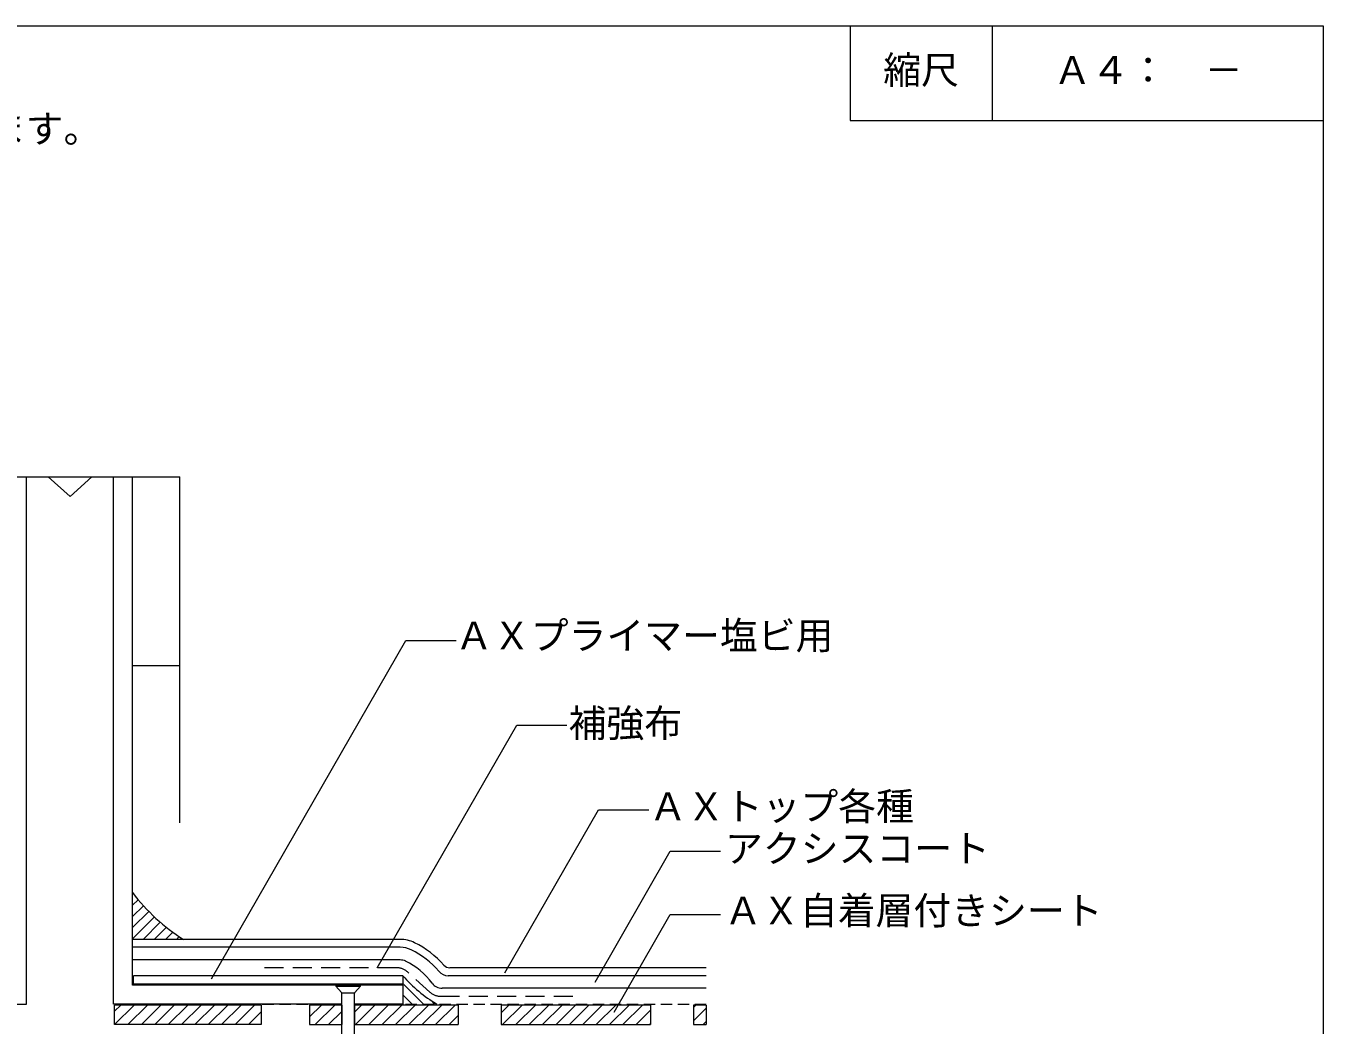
# Model space of a CAD drawing. Units: millimetres, scale not verified. Extents: x -405 to 405, y -283 to 276.
# Drawn here: x -6.4 to 405, y -40.8 to 276 of the extents above; entities that cross this region are included whole.
import ezdxf
from ezdxf.enums import TextEntityAlignment as Align

# ---------------------------------------------------------------- set-up
doc = ezdxf.new("R2010")
doc.units = ezdxf.units.MM
doc.header["$LTSCALE"] = 3
doc.linetypes.add('DASHED1', pattern=[1.8, 1.2, -0.6])
doc.linetypes.add('DASHED2', pattern=[3, 2, -1])
for name, color, linetype, lineweight in [('1-0_芯・寸法線', 7, 'Continuous', 9), ('1-2_ハッチング', 1, 'Continuous', 9), ('1-3_断熱材', 7, 'Continuous', 9), ('1-4_リベットルーフ', 3, 'Continuous', 9), ('1-5_ＦＬ鋼板・ディスク', 7, 'DASHED2', 9), ('1-6_アンカー類', 7, 'Continuous', 9), ('1-7_設備', 7, 'Continuous', 9), ('1-9_下地鋼板', 5, 'Continuous', 9), ('F-F', 7, 'Continuous', 9)]:
    doc.layers.add(name, color=color, linetype=linetype, lineweight=lineweight)
doc.layers.add('E-E', color=7, linetype='Continuous')
doc.styles.add('ＭＳ ゴシック', font='')
doc.styles.get('ＭＳ ゴシック').set_extended_font_data('MS Gothic')

msp = doc.modelspace()

# ---------------------------------------------------------------- linework, layer by layer
at = {"layer": '1-0_芯・寸法線'}
for p, q in [((52.384, -26.174), (114.088, 81.11)), ((114.088, 81.11), (130.042, 81.11)), ((104.982, -22.677), (149.238, 54.27)), ((149.238, 54.27), (165.191, 54.27)), ((145.499, -24.237), (175.219, 27.437)), ((175.219, 27.437), (191.173, 27.437)), ((174.142, -27.208), (197.929, 14.27)), ((197.929, 14.27), (213.882, 14.27)), ((180.106, -36.717), (197.929, -5.73)), ((197.929, -5.73), (213.882, -5.73))]:
    msp.add_line(p, q, dxfattribs=at)
at = {"layer": '1-2_ハッチング'}
for p, q in [((27.395, 0.674), (27.607, 0.887)), ((27.395, -2.861), (29.177, -1.079)), ((27.395, -6.397), (30.821, -2.971)), ((27.395, -9.932), (32.537, -4.79)), ((27.395, -13.468), (34.325, -6.537)), ((30.722, -13.677), (36.186, -8.212)), ((34.257, -13.677), (38.121, -9.813)), ((37.793, -13.677), (40.129, -11.34)), ((41.328, -13.677), (42.212, -12.793)), ((119.639, -34.177), (113.145, -27.682)), ((116.103, -34.177), (113.145, -31.218)), ((123.174, -34.177), (121.962, -32.964))]:
    msp.add_line(p, q, dxfattribs=at)
for centre, radius, start, end in [((76.045, 37.963), 60.998, 217.102, 237.841), ((146.3, 3.478), 43.822, 220.835, 239.234)]:
    msp.add_arc(centre, radius, start, end, dxfattribs=at)
at = {"layer": '1-3_断熱材', "linetype": 'DASHED1'}
for p, q in [((93.755, -34.277), (21.695, -34.277)), ((209.341, -34.277), (97.755, -34.277))]:
    msp.add_line(p, q, dxfattribs=at)
at = {"layer": '1-3_断熱材'}
for p, q in [((68.199, -34.477), (21.695, -34.477)), ((21.695, -36.443), (23.662, -34.477)), ((21.704, -40.677), (27.904, -34.477)), ((25.947, -40.677), (32.147, -34.477)), ((30.19, -40.677), (36.39, -34.477)), ((34.432, -40.677), (40.632, -34.477)), ((38.675, -40.677), (44.875, -34.477)), ((42.917, -40.677), (49.117, -34.477)), ((47.16, -40.677), (53.36, -34.477)), ((51.403, -40.677), (57.603, -34.477)), ((55.645, -40.677), (61.845, -34.477)), ((59.888, -40.677), (66.088, -34.477)), ((64.131, -40.677), (68.199, -36.608)), ((68.199, -34.477), (68.199, -40.677)), ((93.755, -34.477), (83.566, -34.477)), ((83.566, -34.477), (83.566, -40.677)), ((83.566, -38.212), (87.301, -34.477)), ((85.344, -40.677), (91.544, -34.477)), ((89.586, -40.677), (93.755, -36.508)), ((93.755, -34.477), (93.755, -40.677)), ((130.648, -34.477), (97.755, -34.477)), ((97.755, -34.477), (97.755, -40.677)), ((97.755, -36.75), (100.029, -34.477)), ((98.072, -40.677), (104.272, -34.477)), ((102.314, -40.677), (108.514, -34.477)), ((106.557, -40.677), (112.757, -34.477)), ((110.8, -40.677), (117, -34.477)), ((115.042, -40.677), (121.242, -34.477)), ((119.285, -40.677), (125.485, -34.477)), ((123.528, -40.677), (129.728, -34.477)), ((130.648, -34.477), (130.648, -40.677)), ((144.275, -34.477), (144.275, -40.677)), ((191.711, -34.477), (144.275, -34.477)), ((144.275, -36.9), (146.698, -34.477)), ((144.741, -40.677), (150.941, -34.477)), ((148.983, -40.677), (155.183, -34.477)), ((153.226, -40.677), (159.426, -34.477)), ((157.469, -40.677), (163.669, -34.477)), ((161.711, -40.677), (167.911, -34.477)), ((165.954, -40.677), (172.154, -34.477)), ((170.197, -40.677), (176.397, -34.477)), ((174.439, -40.677), (180.639, -34.477)), ((178.682, -40.677), (184.882, -34.477)), ((182.925, -40.677), (189.125, -34.477)), ((187.167, -40.677), (191.711, -36.133)), ((191.711, -34.477), (191.711, -40.677)), ((209.341, -34.477), (205.338, -34.477)), ((205.338, -34.477), (205.338, -40.677)), ((205.338, -35.234), (206.095, -34.477)), ((205.338, -39.476), (209.341, -35.473)), ((209.341, -34.477), (209.341, -40.677)), ((83.566, -40.677), (93.755, -40.677)), ((97.755, -40.677), (130.648, -40.677)), ((127.77, -40.677), (130.648, -37.799)), ((144.275, -40.677), (191.711, -40.677)), ((191.41, -40.677), (191.711, -40.376)), ((205.338, -40.677), (209.341, -40.677)), ((208.38, -40.677), (209.341, -39.716))]:
    msp.add_line(p, q, dxfattribs=at)
msp.add_lwpolyline([(68.199, -40.677), (21.695, -40.677), (21.695, -34.477)], dxfattribs=at)
at = {"layer": '1-4_リベットルーフ', "color": 7}
for p, q in [((27.395, 73.205), (42.395, 73.205)), ((113.145, -28.177), (27.395, -28.177)), ((113.145, -28.177), (113.145, -34.177)), ((-78.633, -34.177), (-6.272, -34.177)), ((93.755, -34.177), (21.395, -34.177)), ((113.145, -34.177), (97.755, -34.177))]:
    msp.add_line(p, q, dxfattribs=at)
at = {"layer": '1-4_リベットルーフ', "color": 1}
for p, q in [((27.395, 0.674), (27.607, 0.887)), ((27.395, -2.861), (29.177, -1.079)), ((27.395, -6.397), (30.821, -2.971)), ((27.395, -9.932), (32.537, -4.79)), ((27.395, -13.468), (34.325, -6.537)), ((30.722, -13.677), (36.186, -8.212)), ((34.257, -13.677), (38.121, -9.813)), ((37.793, -13.677), (40.129, -11.34)), ((41.328, -13.677), (42.212, -12.793)), ((119.639, -34.177), (113.145, -27.682)), ((116.103, -34.177), (113.145, -31.218)), ((123.174, -34.177), (121.962, -32.964))]:
    msp.add_line(p, q, dxfattribs=at)
at = {"layer": '1-4_リベットルーフ'}
for p, q in [((112.27, -13.677), (27.395, -13.677)), ((112.27, -16.177), (27.395, -16.177)), ((112.27, -20.177), (27.395, -20.177)), ((209.341, -22.677), (128.01, -22.677)), ((209.341, -25.177), (127.552, -25.177)), ((209.341, -29.177), (125.619, -29.177))]:
    msp.add_line(p, q, dxfattribs=at)
at = {"layer": '1-4_リベットルーフ', "color": 5}
for p, q in [((113.145, -25.177), (27.695, -25.177)), ((27.695, -27.877), (27.695, -25.177)), ((113.145, -27.877), (27.695, -27.877)), ((113.145, -25.177), (113.145, -27.877))]:
    msp.add_line(p, q, dxfattribs=at)
at = {"layer": '1-4_リベットルーフ', "color": 1}
for centre, radius, start, end in [((76.045, 37.963), 60.998, 217.102, 237.841), ((146.3, 3.478), 43.822, 220.835, 239.234)]:
    msp.add_arc(centre, radius, start, end, dxfattribs=at)
at = {"layer": '1-4_リベットルーフ'}
for centre, radius, start, end in [((112.27, -24.177), 10.5, 64.058, 90), ((112.27, -24.177), 8, 64.058, 90), ((104.034, -41.105), 29.325, 41.118, 64.058), ((112.27, -24.177), 4, 64.058, 90), ((104.034, -41.105), 26.825, 40.278, 64.058), ((104.034, -41.105), 22.825, 36.426, 64.058), ((127.552, -21.177), 4, 220.278, 270), ((128.01, -20.177), 2.5, 221.118, 270), ((125.619, -25.177), 4, 216.426, 270)]:
    msp.add_arc(centre, radius, start, end, dxfattribs=at)
at = {"layer": '1-5_ＦＬ鋼板・ディスク'}
for p, q in [((111.226, -22.677), (66.286, -22.677)), ((121.721, -30.393), (114.571, -23.96)), ((125.065, -31.677), (169.398, -31.677))]:
    msp.add_line(p, q, dxfattribs=at)
for centre, start, end in [((111.226, -27.677), 48.01877, 90), ((125.065, -26.677), 228.01877, 270)]:
    msp.add_arc(centre, 5, start, end, dxfattribs=at)
at = {"layer": '1-6_アンカー類'}
for p, q in [((91.824, -28.521), (93.663, -30.491)), ((91.824, -28.521), (99.687, -28.521)), ((91.84, -28.177), (99.671, -28.177)), ((97.848, -30.491), (99.687, -28.521)), ((93.728, -30.59), (97.783, -30.59)), ((93.755, -57.165), (93.755, -30.726)), ((97.755, -57.165), (97.755, -30.726))]:
    msp.add_line(p, q, dxfattribs=at)
for centre, radius, start, end in [((95.755, -28.521), 3.931, 174.968, 180), ((95.755, -28.521), 3.931, 0, 5.032), ((93.411, -30.726), 0.345, 0, 43.025), ((98.1, -30.726), 0.345, 136.975, 180)]:
    msp.add_arc(centre, radius, start, end, dxfattribs=at)
at = {"layer": '1-7_設備'}
for p, q in [((-27.272, 132.999), (42.395, 132.999)), ((-6.272, -34.177), (-6.272, 132.999)), ((7.561, 126.761), (0.667, 132.999)), ((7.561, 126.761), (14.456, 132.999)), ((21.395, -34.177), (21.395, 132.999)), ((27.395, -28.177), (27.395, 132.999)), ((42.395, 23.317), (42.395, 132.999)), ((27.395, 73.205), (42.395, 73.205)), ((113.145, -28.177), (27.395, -28.177)), ((113.145, -28.177), (113.145, -34.177)), ((93.755, -34.177), (21.395, -34.177)), ((113.145, -34.177), (97.755, -34.177))]:
    msp.add_line(p, q, dxfattribs=at)
at = {"layer": '1-9_下地鋼板'}
for p, q in [((113.145, -25.177), (27.695, -25.177)), ((27.695, -27.877), (27.695, -25.177)), ((113.145, -27.877), (27.695, -27.877)), ((113.145, -25.177), (113.145, -27.877))]:
    msp.add_line(p, q, dxfattribs=at)
at = {"layer": 'F-F'}
for p, q in [((255, 276), (255, 246)), ((300, 276), (300, 246)), ((255, 246), (405, 246))]:
    msp.add_line(p, q, dxfattribs=at)
msp.add_lwpolyline([(-405, 276), (405, 276), (405, -264), (-405, -264)], dxfattribs=at)

# ---------------------------------------------------------------- texts
at = {"layer": '1-0_芯・寸法線', "style": 'ＭＳ ゴシック'}
for s, p in [('●脱気筒端部にはウレタンシールを用い、補強布を重ねて施工します。', (-366.517, 236.351)), ('ＡＸプライマー塩ビ用', (129.69, 75.664)), ('補強布', (165.69, 47.864)), ('ＡＸトップ各種', (191.217, 21.5)), ('アクシスコート', (215.326, 8.137)), ('ＡＸ自着層付きシート', (215.059, -11.564))]:
    msp.add_text(s, height=8.798, dxfattribs=at).set_placement(p, align=Align.BOTTOM_LEFT)
at = {"layer": 'E-E', "style": 'ＭＳ ゴシック'}
for s, p in [('縮尺', (265.5, 255)), ('Ａ４：\u3000－', (319.5, 255))]:
    msp.add_text(s, height=8.798, dxfattribs=at).set_placement(p, align=Align.BOTTOM_LEFT)

doc.saveas('drawing.dxf')
